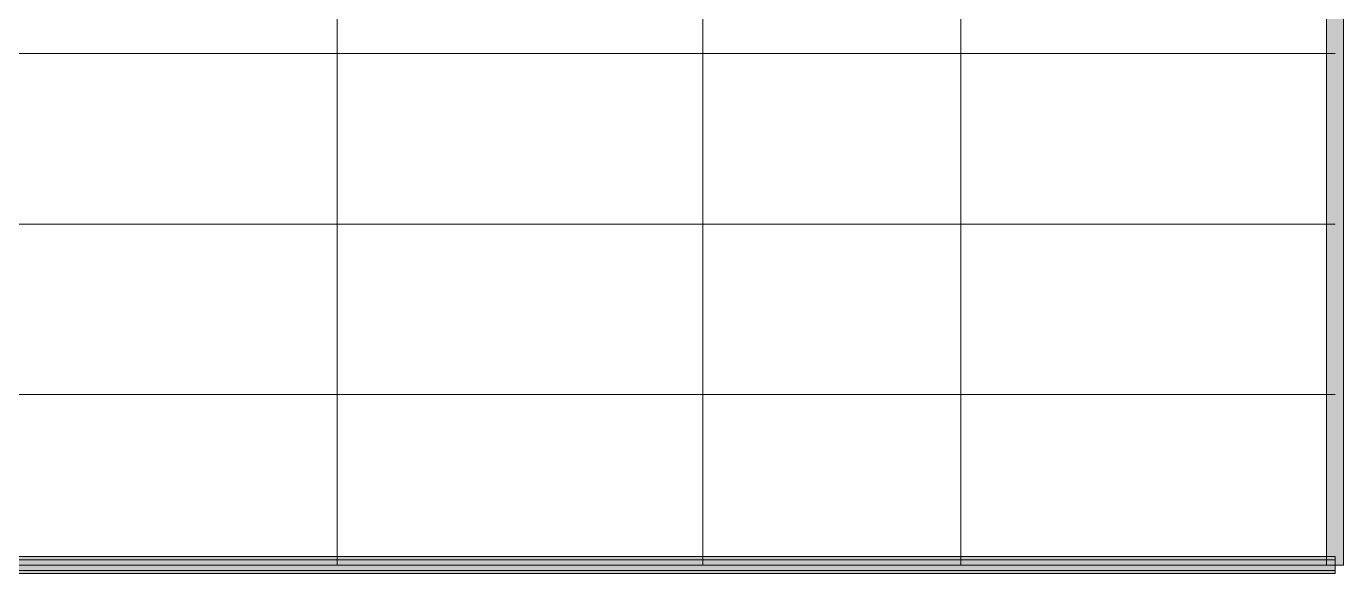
# Model space of a CAD drawing. Header units: millimetres. Extents: x 0 to 586, y 0 to 414.
# Drawn here: x 472.1 to 533, y 116.5 to 141.9 of the extents above; entities that cross this region are included whole.
import ezdxf

# ---------------------------------------------------------------- set-up
doc = ezdxf.new("R2010")
doc.units = ezdxf.units.MM

msp = doc.modelspace()

# ---------------------------------------------------------------- hatches: boundary and pattern name
h = msp.add_hatch(color=0)
h.dxf.hatch_style = 2
h.paths.add_polyline_path([(532.994306, 116.928194), (532.204083, 116.928194), (532.204083, 348.223417), (532.994306, 349.013639)])
h = msp.add_hatch(color=0)
h.dxf.hatch_style = 2
h.paths.add_polyline_path([(372.685028, 116.536611), (373.47525, 117.323306), (532.599194, 117.323306), (532.599194, 116.536611)])
h = msp.add_hatch(color=0)
h.dxf.hatch_style = 2
h.paths.add_polyline_path([(373.080139, 116.68125), (373.080139, 117.175139), (532.599194, 117.175139), (532.599194, 116.68125)])

# ---------------------------------------------------------------- linework, layer by layer
at = {"color": 0, "lineweight": 0}
for points in [[(486.459389, 348.618528), (486.459389, 116.928194)], [(503.357444, 348.51975), (503.357444, 116.928194)], [(515.284861, 348.816083), (515.284861, 116.928194)], [(373.080139, 140.592528), (532.599194, 140.592528)], [(373.080139, 132.704417), (532.599194, 132.704417)], [(373.080139, 124.816306), (532.599194, 124.816306)], [(373.080139, 116.928194), (532.599194, 116.928194)]]:
    msp.add_lwpolyline(points, dxfattribs=at)
for points in [[(532.994306, 116.928194), (532.204083, 116.928194), (532.204083, 348.223417), (532.994306, 349.013639)], [(372.685028, 116.536611), (373.47525, 117.323306), (532.599194, 117.323306), (532.599194, 116.536611)], [(373.080139, 116.68125), (373.080139, 117.175139), (532.599194, 117.175139), (532.599194, 116.68125)]]:
    msp.add_lwpolyline(points, close=True, dxfattribs=at)

doc.saveas('drawing.dxf')
